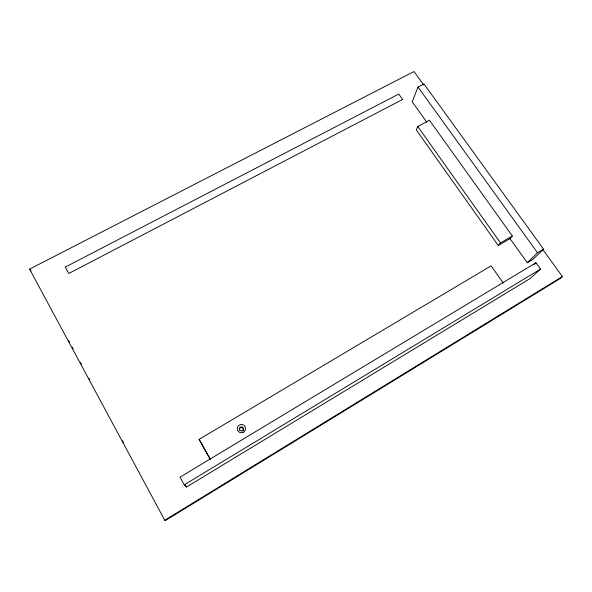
<?xml version="1.0" encoding="UTF-8"?>
<svg xmlns="http://www.w3.org/2000/svg" width="592" height="592" viewBox="0 0 592 592"><rect width="100%" height="100%" fill="white"/><g stroke="black" fill="none" stroke-linecap="round" stroke-linejoin="round"><path stroke-width="0.89" d="M510.008 238.591L498.242 245.51L416.287 129.9L417.737 126.473L429.429 120.25L512.324 235.971L510.008 238.591L527.28 262.744L533.14 259.229L543.56 249.151L423.939 83.946L418.011 87.031L412.254 101.846L426.839 122.248M498.242 245.51L500.469 242.942L512.324 235.971M527.28 262.744L537.514 252.769L543.56 249.151M534.058 264.55L535.975 262.737L540.54 269.086L530.136 278.558L186.487 487.031L184.253 484.841L180.02 477.159L535.975 262.737M542.901 249.632L562.4 276.568L559.64 278.847L165.508 520.464L164.761 520.257L29.6 269.116L414.015 71.536L423.761 85.011M164.761 520.257L562.4 276.568M184.253 484.841L540.54 269.086M210.352 459.562L199.104 439.36L491.153 265.83L503.207 283.028M29.6 269.116L31.028 270.951M418.011 87.031L537.514 252.769M417.737 126.473L500.469 242.942M199.104 439.36L210.537 459.636M185.266 484.811L186.487 487.031M68.731 340.696L69.604 342.324M72.231 347.208L73.112 348.836M80.556 362.659L81.43 364.287M88.874 378.118L89.755 379.746M122.596 440.751L123.469 442.372M239.375 429.992A2.072 2.035 -59.3 0 1 241.891 427.646A2.072 2.035 -59.3 0 1 243.046 430.858M402.619 99.449L68.798 273.474L65.275 267.081L398.779 94.039L402.619 99.449M243.053 432.389A4.181 4.114 -58.8 0 0 243.845 425.211A4.181 4.114 -58.8 0 0 237.288 428.194A4.181 4.114 -58.8 0 0 243.053 432.389M242.224 430.754A2.087 2.05 -58.9 0 0 242.624 427.172A2.087 2.05 -58.9 0 0 239.346 428.66A2.087 2.05 -58.9 0 0 242.224 430.754"/></g></svg>
